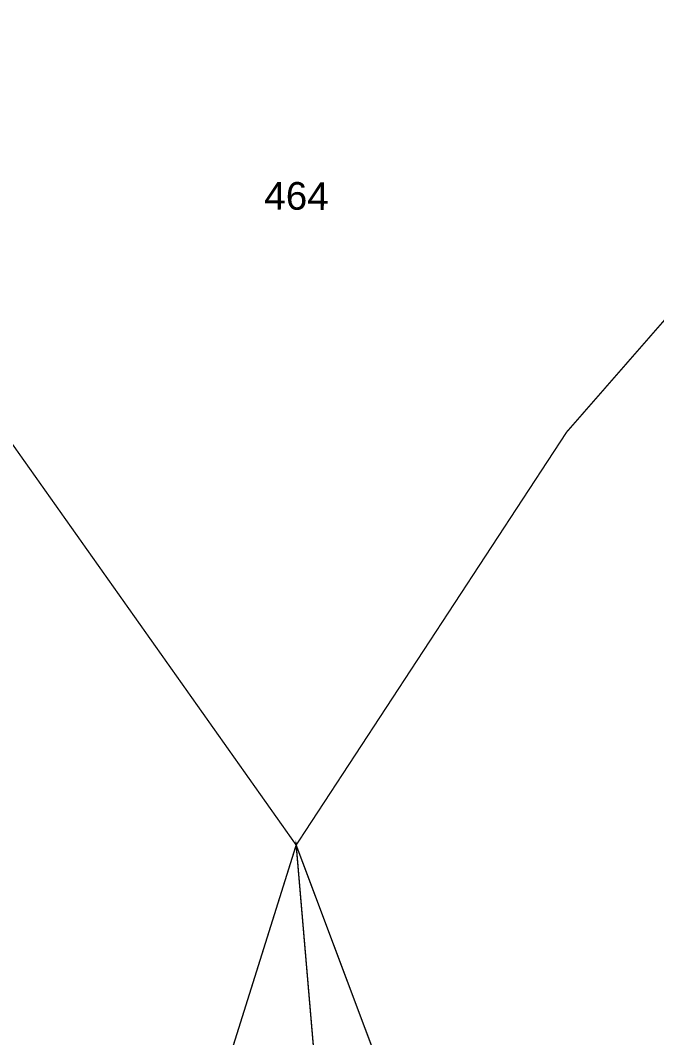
# Model space of a CAD drawing. Header units: metres. Extents: x 326467 to 340077, y 1811030 to 1824953.
# Drawn here: x 327774.6 to 328053.7, y 1812644.6 to 1813090.5 of the extents above; entities that cross this region are included whole.
import ezdxf

# ---------------------------------------------------------------- set-up
doc = ezdxf.new("R2010")
doc.units = ezdxf.units.M
doc.header["$MEASUREMENT"] = 0
doc.layers.add('SURVEY NO.', color=7, linetype='Continuous')
doc.layers.add('SURVEY PLOT BOUNDARY', color=35, linetype='Continuous')
doc.styles.add('PDF Arial', font='arial.ttf')

# ---------------------------------------------------------------- blocks, each defined once
blk = doc.blocks.new('16')
at = {"layer": 'SURVEY PLOT BOUNDARY', "lineweight": 18, "const_width": 0.606}
for points in [[(328093.76, 1813265.27), (328194.3, 1813195.76), (328117.3, 1813172.09), (328105.11, 1813164.1), (328105.05, 1813156.01), (328100.88, 1813139.87), (328108.9, 1813131.72), (328161.08, 1813082.8), (328165.12, 1813082.77), (328014.21, 1812910.07), (327895.58, 1812729.04), (327679.63, 1813033.95), (327757.03, 1813110.18), (327923.8, 1813242.32)], [(328322.03, 1812984.52), (328334.13, 1812980.38), (328346.38, 1812996.46), (328446.32, 1812850.13), (328426.04, 1812842.2), (328429.96, 1812826), (328446.04, 1812813.74), (328457.85, 1812773.22), (328449.73, 1812769.24), (328449.61, 1812753.07), (328409.03, 1812733.16), (328408.97, 1812725.08), (328400.79, 1812713.01), (328400.66, 1812696.84), (328400.48, 1812672.58), (328262.22, 1812568.52), (328054.84, 1812412.43), (328006.8, 1812473.45), (328027.11, 1812485.42), (327935.19, 1812623.61), (327895.58, 1812729.04), (328014.21, 1812910.07), (328165.12, 1813082.77), (328249.45, 1813009.34)], [(327679.63, 1813033.95), (327895.58, 1812729.04), (327849.99, 1812583.83), (327801.17, 1812543.77), (327772.62, 1812511.65), (327735.27, 1812386.59), (327710.99, 1812382.74), (327670.75, 1812407.31), (327575.54, 1812642.55), (327615.75, 1812613.94), (327627.97, 1812625.98), (327633.29, 1812791.71), (327666.35, 1812884.45), (327622.07, 1812909.05), (327540.09, 1812764.13), (327544.14, 1812764.1), (327589.91, 1812933.56)], [(327794.04, 1812143.54), (327648.98, 1812205.31), (327665.83, 1812294.13), (327665.86, 1812298.18), (327682.22, 1812322.31), (327670.75, 1812407.31), (327710.99, 1812382.74), (327735.27, 1812386.59), (327772.62, 1812511.65), (327801.17, 1812543.77), (327849.99, 1812583.83), (327895.58, 1812729.04), (327921.54, 1812425.59), (327884.31, 1812316.71)]]:
    blk.add_lwpolyline(points, close=True, dxfattribs=at)
blk.add_lwpolyline([(327794.04, 1812143.54), (327884.31, 1812316.71), (327921.54, 1812425.59), (327895.58, 1812729.04), (327935.19, 1812623.61), (328027.11, 1812485.42), (328006.8, 1812473.45), (328054.84, 1812412.43), (328107.11, 1812375.64), (328103.07, 1812375.67), (328107.11, 1812375.64), (328147.07, 1812314.68), (328276.46, 1812317.72), (328328.92, 1812305.19), (328373.32, 1812296.76), (328437.97, 1812292.22), (328526.47, 1812234.93), (328591.08, 1812226.34)], dxfattribs=at)
at = {"layer": 'SURVEY NO.', "insert": (327881.56, 1813007.44), "char_height": 12.129, "attachment_point": 7, "rotation": 359.5579, "style": 'PDF Arial'}
blk.add_mtext('464', dxfattribs=at)

msp = doc.modelspace()

# ---------------------------------------------------------------- block references
msp.add_blockref('16', (0, 0))

doc.saveas('drawing.dxf')
